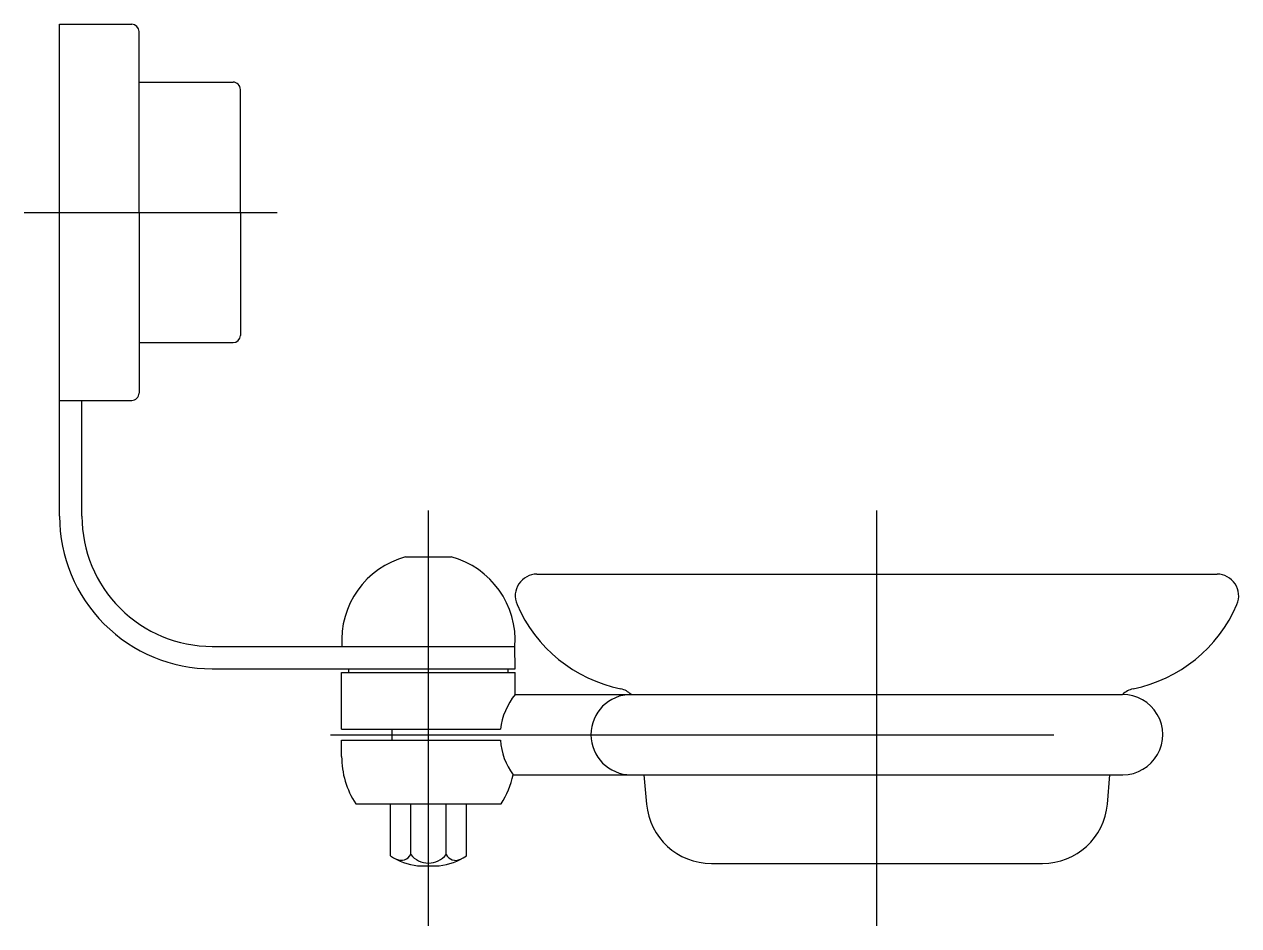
# Model space of a CAD drawing. Extents: x -0.513 to -0.345, y 311.958 to 312.083.
import ezdxf

# ---------------------------------------------------------------- set-up
doc = ezdxf.new("R2010")
doc.units = 0
doc.header["$LTSCALE"] = 0.2
doc.header["$MEASUREMENT"] = 0
doc.linetypes.add('AXES', pattern=[0.54, 0.3, -0.08, 0.08, -0.08])
doc.linetypes.add('CONTINU', pattern=[0])
doc.layers.get('0').update_dxf_attribs({"linetype": 'CONTINUOUS'})
doc.layers.add('DECA_EIXOS', color=5, linetype='AXES')

msp = doc.modelspace()

# ---------------------------------------------------------------- linework, layer by layer
at = {"linetype": 'CONTINU'}
for points in [[(-0.50819, 312.01506), (-0.50819, 312.08305)], [(-0.50819, 312.08305), (-0.49819, 312.08305)], [(-0.49719, 312.05705), (-0.49719, 312.08205)], [(-0.50819, 312.07086), (-0.50819, 312.08055)], [(-0.49719, 312.07505), (-0.48419, 312.07505)], [(-0.48319, 312.05705), (-0.48319, 312.07405)], [(-0.49719, 312.05705), (-0.49719, 312.03206)], [(-0.48319, 312.05705), (-0.48319, 312.04005)], [(-0.49719, 312.03905), (-0.48419, 312.03905)], [(-0.50819, 312.03105), (-0.49819, 312.03105)], [(-0.50509, 312.01505), (-0.50509, 312.03105)], [(-0.46034, 312.00945), (-0.45404, 312.00945)], [(-0.44219, 312.00704), (-0.34819, 312.00704)], [(-0.48709, 311.99705), (-0.45719, 311.99705)], [(-0.45719, 311.99705), (-0.44523, 311.99705)], [(-0.44519, 311.99395), (-0.44523, 311.99705)], [(-0.48709, 311.99395), (-0.45164, 311.99395)], [(-0.46919, 311.99345), (-0.44619, 311.99345)], [(-0.46919, 311.9856), (-0.46919, 311.99345)], [(-0.46819, 311.99345), (-0.46819, 311.99395)], [(-0.45164, 311.99395), (-0.44519, 311.99395)], [(-0.44619, 311.99345), (-0.44619, 311.99395)], [(-0.44619, 311.99345), (-0.44519, 311.99345)], [(-0.44519, 311.9904), (-0.44519, 311.99345)], [(-0.44519, 311.9904), (-0.36127, 311.9904)], [(-0.46919, 311.9856), (-0.44722, 311.9856)], [(-0.46919, 311.98185), (-0.46919, 311.9841)], [(-0.46919, 311.9841), (-0.44724, 311.9841)], [(-0.46219, 311.9841), (-0.46219, 311.9856)], [(-0.44547, 311.9793), (-0.36299, 311.9793)], [(-0.4274, 311.9793), (-0.42705, 311.97526)], [(-0.36334, 311.97526), (-0.36299, 311.9793)], [(-0.36299, 311.9793), (-0.36119, 311.9793)], [(-0.46725, 311.9753), (-0.45194, 311.9753)], [(-0.46244, 311.96808), (-0.46244, 311.9753)], [(-0.45964, 311.9683), (-0.45964, 311.9753)], [(-0.45474, 311.9683), (-0.45474, 311.9753)], [(-0.45194, 311.96808), (-0.45194, 311.9753)], [(-0.45194, 311.9753), (-0.44714, 311.9753)], [(-0.45869, 311.9667), (-0.45569, 311.9667)], [(-0.41808, 311.96704), (-0.37231, 311.96704)]]:
    msp.add_lwpolyline(points, dxfattribs=at)
for points in [[(-0.49719, 312.08205, 0.414158), (-0.49819, 312.08305)], [(-0.48319, 312.07405, 0.414214), (-0.48419, 312.07505)], [(-0.48419, 312.03905, 0.414211), (-0.48319, 312.04005)], [(-0.49819, 312.03105, 0.415029), (-0.49719, 312.03206)], [(-0.50819, 312.01506, 0.414283), (-0.48709, 311.99395)], [(-0.50509, 312.01505, 0.414214), (-0.48709, 311.99705)], [(-0.46034, 312.00945, 0.357459), (-0.46916, 311.99705)], [(-0.44523, 311.99705, 0.357459), (-0.45404, 312.00945)], [(-0.44219, 312.00704, 0.539194), (-0.44495, 312.00286)], [(-0.34543, 312.00286, 0.539193), (-0.34819, 312.00704)], [(-0.44495, 312.00286, 0.245322), (-0.43059, 311.99118)], [(-0.35979, 311.99118, 0.245404), (-0.34543, 312.00286)], [(-0.42919, 311.9904, 0.14197), (-0.43059, 311.99118)], [(-0.35979, 311.99118, 0.141968), (-0.36127, 311.9904)], [(-0.44519, 311.9904, 0.148807), (-0.44722, 311.9856)], [(-0.42919, 311.9904, 1), (-0.42919, 311.9793)], [(-0.36119, 311.9793, 1), (-0.36127, 311.9904)], [(-0.44724, 311.9841, 0.146119), (-0.44547, 311.9793)], [(-0.46919, 311.98185, 0.145357), (-0.46725, 311.9753)], [(-0.44714, 311.9753, 0.091063), (-0.44547, 311.9793)], [(-0.42705, 311.97526, 0.388977), (-0.41808, 311.96704)], [(-0.37231, 311.96704, 0.38888), (-0.36334, 311.97526)], [(-0.46244, 311.96808, 0.100878), (-0.45869, 311.9667)], [(-0.46162, 311.96763, 0.416496), (-0.45964, 311.9683)], [(-0.45964, 311.9683, 0.490626), (-0.45474, 311.9683)], [(-0.45569, 311.9667, 0.100878), (-0.45194, 311.96808)], [(-0.45474, 311.9683, 0.416783), (-0.45276, 311.96763)]]:
    msp.add_lwpolyline(points, format="xyb", dxfattribs=at)
at = {"layer": 'DECA_EIXOS'}
for points in [[(-0.51306, 312.05705), (-0.47812, 312.05705)], [(-0.45719, 311.95844), (-0.45719, 312.01584)], [(-0.39519, 311.95844), (-0.39519, 312.01584)], [(-0.47075, 311.98485), (-0.34693, 311.98485)]]:
    msp.add_lwpolyline(points, dxfattribs=at)

doc.saveas('drawing.dxf')
